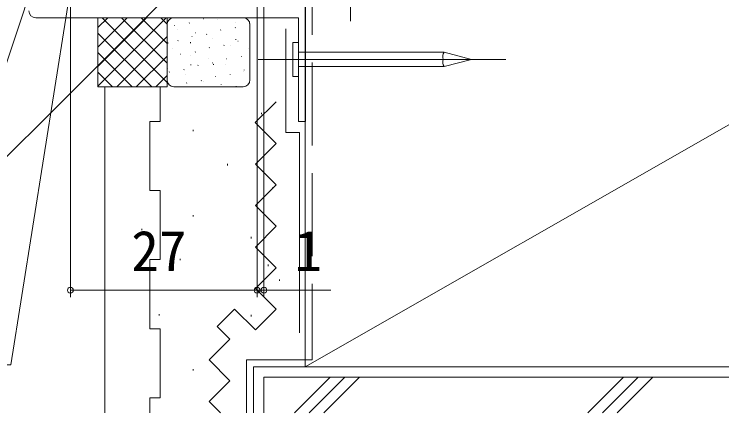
# Model space of a CAD drawing. Units: millimetres, scale not verified. Extents: x -495 to 495, y -800 to 801.
# Drawn here: x -371.3 to -268.9, y 69.1 to 126.8 of the extents above; entities that cross this region are included whole.
import ezdxf
from ezdxf.enums import TextEntityAlignment as Align

# ---------------------------------------------------------------- set-up
doc = ezdxf.new("R2010")
doc.units = ezdxf.units.MM
doc.header["$LTSCALE"] = 4
doc.linetypes.add('CHAIN2', pattern=[12, 9, -1, 1, -1])
doc.linetypes.add('DASHED3', pattern=[4, 3, -1])
for name, color, linetype, lineweight in [('0-2_YKK_ZWAK', 3, 'Continuous', 9), ('0-6_YKK_D', 6, 'Continuous', 9), ('0-7_YSS_K', 7, 'Continuous', 9)]:
    doc.layers.add(name, color=color, linetype=linetype, lineweight=lineweight)
doc.styles.add('ＭＳ ゴシック', font='')
doc.styles.get('ＭＳ ゴシック').set_extended_font_data('MS Gothic')

msp = doc.modelspace()

# ---------------------------------------------------------------- linework, layer by layer
at = {"layer": '0-2_YKK_ZWAK', "linetype": 'CHAIN2'}
for p, q in [((-322.623, 155.808), (-322.623, 125.808)), ((-335.946, 120.276), (-300.123, 120.276))]:
    msp.add_line(p, q, dxfattribs=at)
at = {"layer": '0-2_YKK_ZWAK'}
for p, q in [((-329.144, 75.808), (-224.144, 135.808)), ((-359.142, 119.241), (-352.043, 126.34)), ((-359.142, 116.308), (-359.142, 126.308)), ((-359.142, 116.412), (-349.246, 126.308)), ((-359.142, 122.069), (-354.903, 126.308)), ((-359.142, 124.897), (-357.731, 126.308)), ((-358.538, 126.308), (-349.142, 116.912)), ((-355.71, 126.308), (-349.142, 119.741)), ((-352.881, 126.308), (-349.142, 122.569)), ((-350.053, 126.308), (-349.142, 125.397)), ((-349.142, 116.308), (-349.142, 126.308)), ((-338.142, 126.308), (-348.142, 126.308)), ((-343.91, 126.128), (-343.883, 126.17)), ((-342.524, 126.289), (-342.524, 126.308)), ((-341.838, 126.077), (-341.836, 126.087)), ((-349.142, 125.308), (-349.142, 117.308)), ((-348.068, 125.185), (-348.041, 125.227)), ((-345.939, 125.512), (-345.912, 125.554)), ((-339.211, 125.55), (-339.209, 125.56)), ((-337.235, 125.455), (-337.208, 125.497)), ((-337.142, 117.308), (-337.142, 125.308)), ((-359.142, 124.084), (-351.366, 116.308)), ((-347.677, 124.639), (-347.675, 124.648)), ((-345.05, 124.112), (-345.047, 124.121)), ((-343.423, 123.896), (-343.396, 123.938)), ((-341.394, 124.512), (-341.367, 124.554)), ((-339.265, 124.839), (-339.238, 124.881)), ((-331.963, 124.705), (-331.963, 109.705)), ((-356.418, 116.308), (-349.142, 123.584)), ((-347.582, 122.954), (-347.555, 122.996)), ((-345.552, 123.57), (-345.525, 123.612)), ((-342.503, 123.244), (-342.5, 123.254)), ((-339.212, 123.112), (-339.214, 123.212)), ((-338.878, 122.897), (-338.851, 122.939)), ((-349.007, 122.6), (-349.009, 122.7)), ((-345.741, 122.647), (-345.742, 122.747)), ((-343.036, 121.954), (-343.009, 121.996)), ((-340.907, 122.281), (-340.88, 122.323)), ((-339.967, 122.327), (-339.965, 122.337)), ((-330.946, 122.743), (-330.946, 117.808)), ((-330.946, 122.743), (-330.123, 122.743)), ((-330.123, 117.808), (-330.123, 122.743)), ((-359.142, 121.255), (-354.195, 116.308)), ((-348.342, 121.806), (-348.339, 121.815)), ((-347.195, 121.012), (-347.168, 121.054)), ((-345.806, 120.889), (-345.804, 120.899)), ((-345.066, 121.338), (-345.039, 121.38)), ((-337.34, 121.8), (-337.338, 121.81)), ((-330.123, 121.326), (-309.042, 121.326)), ((-305.123, 120.276), (-309.042, 121.326)), ((-353.589, 116.308), (-349.142, 120.755)), ((-343.179, 120.362), (-343.176, 120.372)), ((-340.52, 120.339), (-340.493, 120.381)), ((-338.391, 120.665), (-338.364, 120.707)), ((-309.18, 120.276), (-305.123, 120.276)), ((-305.123, 120.276), (-309.042, 119.226)), ((-349.018, 118.924), (-349.015, 118.934)), ((-346.708, 118.78), (-346.681, 118.822)), ((-345.696, 119.423), (-345.697, 119.523)), ((-344.679, 119.396), (-344.652, 119.438)), ((-342.55, 119.723), (-342.523, 119.765)), ((-342.429, 119.47), (-342.43, 119.57)), ((-340.632, 119.494), (-340.629, 119.504)), ((-338.004, 118.723), (-337.977, 118.765)), ((-309.042, 119.226), (-330.123, 119.226)), ((-329.144, 75.808), (-329.144, 119.308)), ((-359.142, 118.427), (-357.023, 116.308)), ((-350.761, 116.308), (-349.142, 117.927)), ((-348.837, 118.453), (-348.81, 118.496)), ((-346.471, 118.056), (-346.468, 118.066)), ((-342.163, 117.781), (-342.136, 117.823)), ((-340.034, 118.107), (-340.007, 118.149)), ((-338.096, 118.578), (-338.094, 118.588)), ((-330.946, 117.808), (-330.123, 117.808)), ((-346.321, 116.838), (-346.294, 116.88)), ((-344.192, 117.164), (-344.165, 117.207)), ((-343.935, 117.14), (-343.933, 117.149)), ((-349.142, 116.308), (-359.142, 116.308)), ((-358.145, 69.135), (-358.145, 116.308)), ((-350.145, 116.308), (-358.145, 116.308)), ((-350.145, 116.308), (-350.145, 111.307)), ((-348.142, 116.308), (-338.142, 116.308)), ((-342.385, 116.308), (-342.386, 116.345)), ((-341.308, 116.613), (-341.305, 116.622)), ((-339.118, 116.308), (-339.119, 116.393)), ((-335.463, 112.561), (-335.463, 112.361)), ((-350.145, 111.31), (-351.645, 111.31)), ((-351.645, 101.31), (-351.645, 111.31)), ((-345.353, 110.088), (-345.353, 109.888)), ((-329.963, 109.705), (-331.963, 109.705)), ((-329.963, 109.705), (-329.963, 80.708)), ((-336.37, 105.126), (-333.37, 108.126)), ((-340.408, 105.143), (-340.408, 104.943)), ((-333.896, 101.761), (-333.896, 101.561)), ((-350.145, 101.31), (-351.645, 101.31)), ((-345.353, 97.726), (-345.353, 97.526)), ((-352.771, 95.781), (-352.771, 95.581)), ((-336.973, 94.581), (-336.973, 94.381)), ((-351.645, 81.31), (-351.645, 91.31)), ((-347.23, 91.427), (-347.23, 91.227)), ((-334.522, 90.579), (-334.522, 90.379)), ((-332.87, 88.427), (-332.87, 88.227)), ((-336.37, 81.126), (-333.37, 84.126)), ((-350.298, 83.419), (-350.298, 83.219)), ((-336.973, 83.298), (-336.973, 83.098)), ((-350.145, 81.31), (-351.645, 81.31)), ((-350.145, 81.31), (-350.145, 71.313)), ((-336.644, 75.808), (-336.644, 69.135)), ((-216.644, 75.808), (-336.644, 75.808)), ((-336.644, 75.808), (-329.144, 75.808)), ((-336.644, 69.135), (-336.644, 75.808)), ((-345.353, 75.474), (-345.353, 75.274)), ((-335.144, 69.135), (-335.144, 74.308)), ((-218.144, 74.308), (-335.144, 74.308)), ((-330.718, 69.135), (-325.545, 74.308)), ((-328.597, 69.135), (-323.424, 74.308)), ((-326.476, 69.135), (-321.302, 74.308)), ((-283.118, 74.308), (-288.292, 69.135)), ((-286.17, 69.135), (-280.997, 74.308)), ((-278.876, 74.308), (-284.049, 69.135)), ((-350.145, 71.313), (-351.645, 71.313)), ((-351.645, 69.135), (-351.645, 71.313)), ((-341.399, 69.135), (-343.05, 70.786))]:
    msp.add_line(p, q, dxfattribs=at)
at = {"layer": '0-2_YKK_ZWAK', "linetype": 'DASHED3'}
for p, q in [((-328.144, 135.808), (-328.144, 76.811)), ((-337.644, 76.811), (-337.644, 69.135)), ((-328.144, 76.811), (-337.644, 76.811))]:
    msp.add_line(p, q, dxfattribs=at)
at = {"layer": '0-2_YKK_ZWAK'}
for points in [[(-329.144, 135.808), (-329.144, 75.808), (-224.144, 75.808)], [(-333.371, 108.126), (-336.371, 111.126), (-333.371, 114.126)], [(-336.37, 99.126), (-333.37, 102.126), (-336.37, 105.126)], [(-350.145, 101.31), (-350.145, 91.31), (-351.645, 91.31)], [(-336.37, 93.126), (-333.37, 96.126), (-336.37, 99.126)], [(-336.37, 87.126), (-333.37, 90.126), (-336.37, 93.126)], [(-336.37, 81.126), (-333.37, 84.126), (-336.37, 87.126)], [(-341.88, 81.616), (-339.37, 84.126), (-336.37, 81.126)], [(-343.05, 76.786), (-340.05, 79.786), (-341.88, 81.616)], [(-343.05, 70.786), (-340.05, 73.786), (-343.05, 76.786)]]:
    msp.add_lwpolyline(points, dxfattribs=at)
for centre, radius, start, end in [((-348.142, 125.308), 1, 90, 180), ((-338.142, 125.308), 1, 0, 90), ((-308.212, 120.682), 1.05, 142.21414, 202.78586), ((-308.212, 119.869), 1.05, 157.21414, 217.78586), ((-348.142, 117.308), 1, 180, 270), ((-338.142, 117.308), 1, 270, 0)]:
    msp.add_arc(centre, radius, start, end, dxfattribs=at)
at = {"layer": '0-6_YKK_D'}
for p, q in [((-363.123, 142.606), (-363.123, 85.879)), ((-336.123, 142.606), (-336.123, 85.879)), ((-336.123, 142.606), (-336.123, 85.879)), ((-335.123, 142.306), (-335.123, 85.879)), ((-363.123, 86.879), (-336.123, 86.879)), ((-336.123, 86.879), (-337.823, 86.879)), ((-336.123, 86.879), (-335.123, 86.879)), ((-335.123, 86.879), (-325.456, 86.879))]:
    msp.add_line(p, q, dxfattribs=at)
for points in [[(-339.057, 139.438), (-340.26, 138.237), (-379.158, 99.444)], [(-366.102, 138.66), (-366.639, 137.047), (-379.158, 99.444), (-449.925, 99.444)], [(-361.911, 138.005), (-362.178, 136.326), (-371.733, 76.093), (-457.86, 76.093)]]:
    msp.add_lwpolyline(points, dxfattribs=at)
for centre in [(-363.123, 86.879), (-336.123, 86.879), (-336.123, 86.879), (-335.123, 86.879)]:
    msp.add_circle(centre, 0.425, dxfattribs=at)
at = {"layer": '0-7_YSS_K'}
msp.add_line((-330.123, 126.308), (-368.123, 126.308), dxfattribs=at)
msp.add_lwpolyline([(-329.123, 135.308), (-329.123, 111.308), (-330.123, 111.308), (-330.123, 126.308)], dxfattribs=at)
msp.add_arc((-368.123, 127.308), 1, 179.99998, 269.99996, dxfattribs=at)

# ---------------------------------------------------------------- texts
at = {"layer": '0-6_YKK_D', "style": 'ＭＳ ゴシック'}
for s, p in [('27', (-354.316, 87.879)), ('1', (-330.723, 87.879))]:
    msp.add_text(s, height=5.865, dxfattribs=at).set_placement(p, align=Align.BOTTOM_LEFT)

doc.saveas('drawing.dxf')
